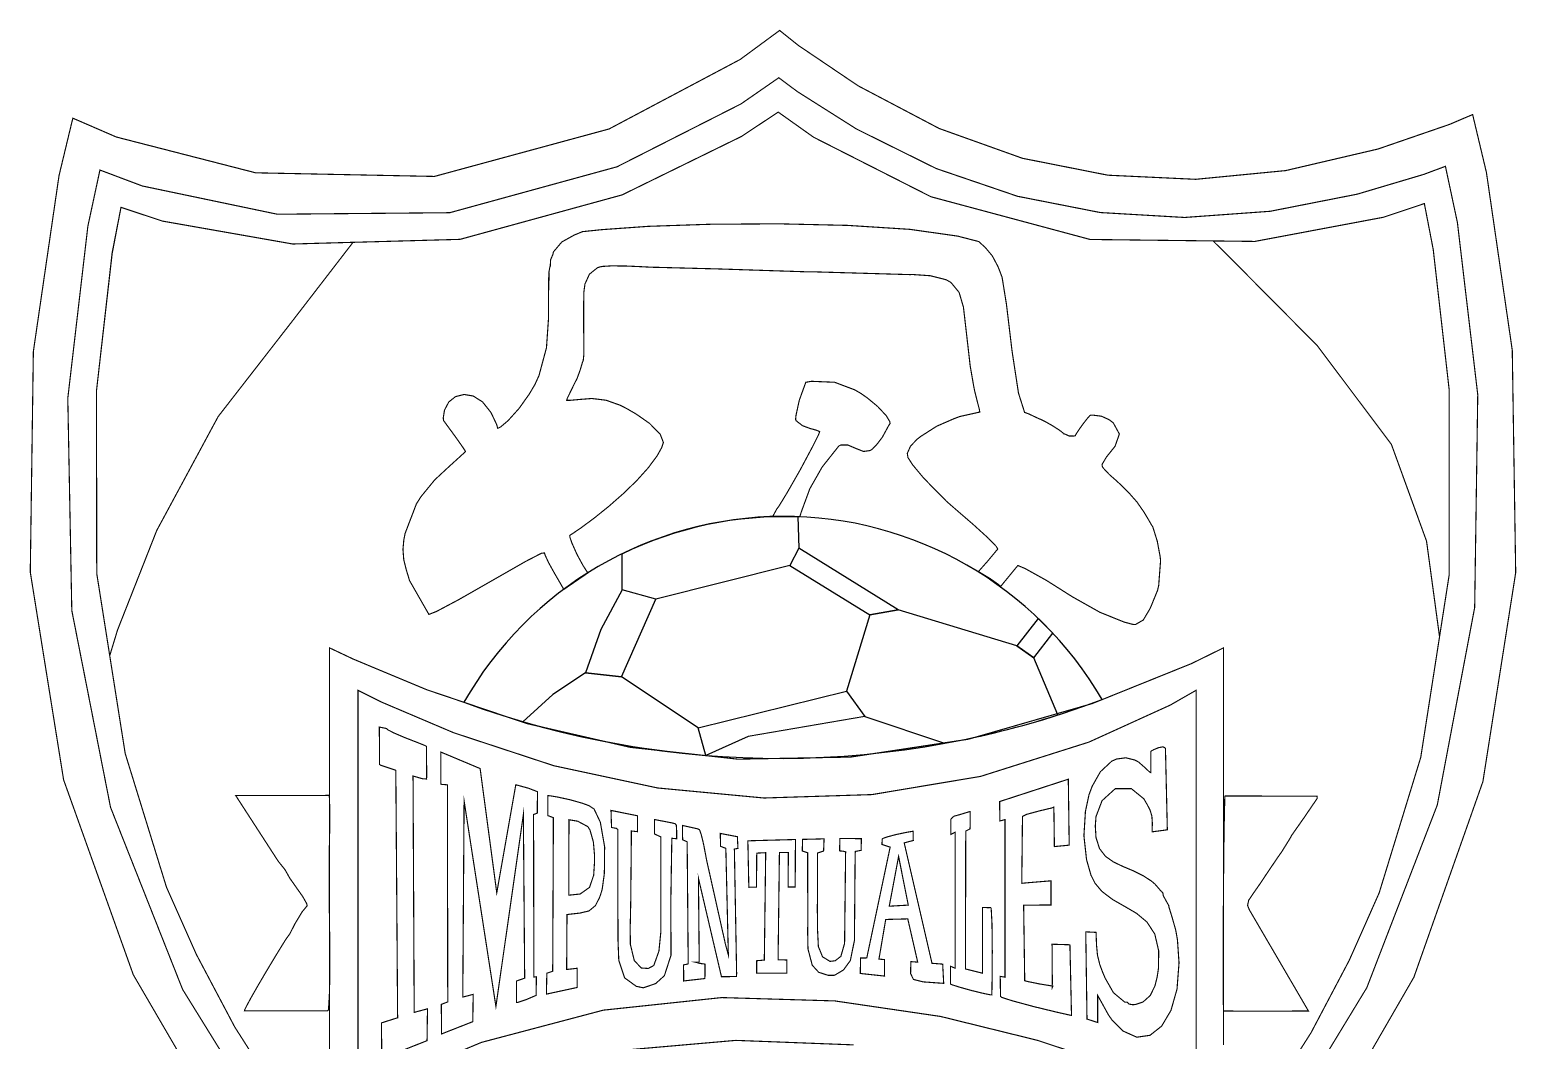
# Model space of a CAD drawing. Header units: millimetres. Extents: x -34.6 to 4, y -36.3 to 5.2.
# Drawn here: x -34.65 to 4.02, y -21.05 to 5.23 of the extents above; entities that cross this region are included whole.
import ezdxf

# ---------------------------------------------------------------- set-up
doc = ezdxf.new("R2010")
doc.units = ezdxf.units.MM

msp = doc.modelspace()

# ---------------------------------------------------------------- linework, layer by layer
at = {"color": 0}
for points in [[(-1.378, -24.144, 0.0293, 0.0293, 0), (1.359, -19.406, 0.0293, 0.0293, 0), (3.154, -14.32, 0.0293, 0.0293, 0), (4.007, -8.887, 0.0293, 0.0293, 0), (3.918, -3.105, 0.0293, 0.0293, 0), (3.246, 1.516, 0.0293, 0.0293, 0), (2.887, 3.024, 0.0293, 0.0293, 0), (2.286, 2.768, 0.0293, 0.0293, 0), (0.426, 2.128, 0.0293, 0.0293, 0), (-1.976, 1.567, 0.0293, 0.0293, 0), (-4.318, 1.34, 0.0293, 0.0293, 0), (-6.601, 1.447, 0.0293, 0.0293, 0), (-8.825, 1.887, 0.0293, 0.0293, 0), (-10.989, 2.661, 0.0293, 0.0293, 0), (-13.095, 3.769, 0.0293, 0.0293, 0), (-14.653, 4.821, 0.0293, 0.0293, 0), (-15.141, 5.211, 0.0293, 0.0293, 0), (-16.166, 4.457, 0.0293, 0.0293, 0), (-19.578, 2.649, 0.0293, 0.0293, 0), (-24.121, 1.415, 0.0293, 0.0293, 0), (-28.771, 1.509, 0.0293, 0.0293, 0), (-32.396, 2.44, 0.0293, 0.0293, 0), (-33.527, 2.93, 0.0293, 0.0293, 0), (-33.886, 1.438, 0.0293, 0.0293, 0), (-34.554, -3.138, 0.0293, 0.0293, 0), (-34.634, -8.873, 0.0293, 0.0293, 0), (-33.767, -14.274, 0.0293, 0.0293, 0), (-31.955, -19.341, 0.0293, 0.0293, 0), (-29.196, -24.074, 0.0293, 0.0293, 0)], [(-2.533, -24.063, 0.0293, 0.0293, 0), (0.134, -19.679, 0.0293, 0.0293, 0), (1.968, -14.927, 0.0293, 0.0293, 0), (2.94, -9.792, 0.0293, 0.0293, 0), (3.02, -4.262, 0.0293, 0.0293, 0), (2.491, 0.215, 0.0293, 0.0293, 0), (2.179, 1.678, 0.0293, 0.0293, 0), (1.616, 1.468, 0.0293, 0.0293, 0), (-0.115, 0.954, 0.0293, 0.0293, 0), (-2.378, 0.509, 0.0293, 0.0293, 0), (-4.606, 0.348, 0.0293, 0.0293, 0), (-6.799, 0.476, 0.0293, 0.0293, 0), (-8.953, 0.899, 0.0293, 0.0293, 0), (-11.067, 1.62, 0.0293, 0.0293, 0), (-13.138, 2.646, 0.0293, 0.0293, 0), (-14.678, 3.62, 0.0293, 0.0293, 0), (-15.163, 3.981, 0.0293, 0.0293, 0), (-16.145, 3.301, 0.0293, 0.0293, 0), (-19.37, 1.666, 0.0293, 0.0293, 0), (-23.721, 0.472, 0.0293, 0.0293, 0), (-28.207, 0.432, 0.0293, 0.0293, 0), (-31.717, 1.166, 0.0293, 0.0293, 0), (-32.822, 1.581, 0.0293, 0.0293, 0), (-32.822, 1.581, 0.0293, 0.0293, 0), (-33.136, 0.121, 0.0293, 0.0293, 0), (-33.658, -4.351, 0.0293, 0.0293, 0), (-33.554, -9.87, 0.0293, 0.0293, 0), (-32.546, -14.99, 0.0293, 0.0293, 0), (-30.671, -19.725, 0.0293, 0.0293, 0), (-27.966, -24.092, 0.0293, 0.0293, 0)], [(-2.814, -23.201, 0.0293, 0.0293, 0), (-1.314, -20.845, 0.0293, 0.0293, 0), (-0.325, -18.971, 0.0293, 0.0293, 0), (-0.038, -18.327, 0.0293, 0.0293, 0), (0.456, -17.213, 0.0293, 0.0293, 0), (1.537, -13.691, 0.0293, 0.0293, 0), (2.277, -8.942, 0.0293, 0.0293, 0), (2.276, -4.127, 0.0293, 0.0293, 0), (1.862, -0.486, 0.0293, 0.0293, 0), (1.631, 0.709, 0.0293, 0.0293, 0), (0.565, 0.353, 0.0293, 0.0293, 0), (-2.779, -0.275, 0.0293, 0.0293, 0), (-7.064, -0.224, 0.0293, 0.0293, 0), (-11.205, 0.887, 0.0293, 0.0293, 0), (-14.258, 2.435, 0.0293, 0.0293, 0), (-15.178, 3.088, 0.0293, 0.0293, 0), (-16.131, 2.456, 0.0293, 0.0293, 0), (-19.238, 0.935, 0.0293, 0.0293, 0), (-23.453, -0.221, 0.0293, 0.0293, 0), (-27.806, -0.342, 0.0293, 0.0293, 0), (-31.197, 0.254, 0.0293, 0.0293, 0), (-32.274, 0.612, 0.0293, 0.0293, 0), (-32.274, 0.612, 0.0293, 0.0293, 0), (-32.504, -0.567, 0.0293, 0.0293, 0), (-32.912, -4.161, 0.0293, 0.0293, 0), (-32.905, -8.908, 0.0293, 0.0293, 0), (-32.165, -13.589, 0.0293, 0.0293, 0), (-31.092, -17.063, 0.0293, 0.0293, 0), (-30.603, -18.164, 0.0293, 0.0293, 0), (-30.314, -18.813, 0.0293, 0.0293, 0), (-29.314, -20.703, 0.0293, 0.0293, 0), (-27.795, -23.081, 0.0293, 0.0293, 0)], [(-26.848, -23.555, 0.0293, 0.0293, 0), (-26.848, -10.844, 0.0293, 0.0293, 0), (-26.848, -10.844, 0.0293, 0.0293, 0), (-26.227, -11.137, 0.0293, 0.0293, 0), (-24.322, -11.931, 0.0293, 0.0293, 0), (-21.721, -12.81, 0.0293, 0.0293, 0), (-19.028, -13.429, 0.0293, 0.0293, 0), (-16.226, -13.737, 0.0293, 0.0293, 0), (-13.298, -13.683, 0.0293, 0.0293, 0), (-10.229, -13.218, 0.0293, 0.0293, 0), (-7.001, -12.289, 0.0293, 0.0293, 0), (-4.425, -11.251, 0.0293, 0.0293, 0), (-3.596, -10.844, 0.0293, 0.0293, 0), (-3.596, -14.021, 0.0293, 0.0293, 0), (-3.596, -21.172, 0.0293, 0.0293, 0)], [(-13.217, -21.166, 0.0293, 0.0293, 0), (-16.28, -21.049, 0.0293, 0.0293, 0), (-19.581, -21.337, 0.0293, 0.0293, 0)]]:
    msp.add_lwpolyline(points, format="xyseb", dxfattribs=at)
at = {"color": 6}
for points in [[(-32.567, -11.045, 0.0293, 0.0293, 0), (-32.363, -10.375, 0.0293, 0.0293, 0), (-31.344, -7.79, 0.0293, 0.0293, 0), (-29.746, -4.828, 0.0293, 0.0293, 0), (-27.837, -2.372, 0.0293, 0.0293, 0), (-26.238, -0.298, 0.0293, 0.0293, 0), (-27.806, -0.342, 0.0293, 0.0293, 0), (-31.197, 0.254, 0.0293, 0.0293, 0), (-32.274, 0.612, 0.0293, 0.0293, 0), (-32.503, -0.587, 0.0293, 0.0293, 0), (-32.912, -4.161, 0.0293, 0.0293, 0), (-32.905, -8.908, 0.0293, 0.0293, 0), (-32.567, -11.045, 0.0293, 0.0293, 0)], [(-3.864, -0.262, 0.0293, 0.0293, 0), (-3.149, -0.975, 0.0293, 0.0293, 0), (-1.15, -2.99, 0.0293, 0.0293, 0), (0.774, -5.553, 0.0293, 0.0293, 0), (1.688, -8.068, 0.0293, 0.0293, 0), (2.026, -10.554, 0.0293, 0.0293, 0), (2.277, -8.942, 0.0293, 0.0293, 0), (2.276, -4.127, 0.0293, 0.0293, 0), (1.862, -0.486, 0.0293, 0.0293, 0), (1.631, 0.709, 0.0293, 0.0293, 0), (0.565, 0.353, 0.0293, 0.0293, 0), (-2.779, -0.275, 0.0293, 0.0293, 0), (-3.864, -0.262, 0.0293, 0.0293, 0)]]:
    msp.add_lwpolyline(points, format="xyseb", close=True, dxfattribs=at)
at = {"color": 0}
for points in [[(-21.04, -0.615, 0.0293, 0.0293, 0), (-21.095, -0.743, 0.0293, 0.0293, 0), (-21.098, -0.757, 0.0293, 0.0293, 0), (-21.107, -0.901, 0.0293, 0.0293, 0), (-21.107, -0.915, 0.0293, 0.0293, 0), (-21.119, -0.944, 0.0293, 0.0293, 0), (-21.142, -1.078, 0.0293, 0.0293, 0), (-21.14, -1.222, 0.0293, 0.0293, 0), (-21.138, -1.259, 0.0293, 0.0293, 0), (-21.148, -1.247, 0.0293, 0.0293, 0), (-21.155, -2.068, 0.0293, 0.0293, 0), (-21.151, -2.248, 0.0293, 0.0293, 0), (-21.206, -3.04, 0.0293, 0.0293, 0), (-21.401, -3.763, 0.0293, 0.0293, 0), (-21.467, -3.909, 0.0293, 0.0293, 0), (-21.508, -3.998, 0.0293, 0.0293, 0), (-21.657, -4.249, 0.0293, 0.0293, 0), (-21.917, -4.615, 0.0293, 0.0293, 0), (-22.204, -4.934, 0.0293, 0.0293, 0), (-22.399, -5.099, 0.0293, 0.0293, 0), (-22.473, -5.135, 0.0293, 0.0293, 0), (-22.505, -5.028, 0.0293, 0.0293, 0), (-22.65, -4.723, 0.0293, 0.0293, 0), (-22.869, -4.448, 0.0293, 0.0293, 0), (-23.11, -4.295, 0.0293, 0.0293, 0), (-23.35, -4.254, 0.0293, 0.0293, 0), (-23.57, -4.309, 0.0293, 0.0293, 0), (-23.746, -4.448, 0.0293, 0.0293, 0), (-23.858, -4.659, 0.0293, 0.0293, 0), (-23.891, -4.862, 0.0293, 0.0293, 0), (-23.885, -4.928, 0.0293, 0.0293, 0), (-23.855, -4.971, 0.0293, 0.0293, 0), (-23.754, -5.109, 0.0293, 0.0293, 0), (-23.577, -5.351, 0.0293, 0.0293, 0), (-23.412, -5.584, 0.0293, 0.0293, 0), (-23.329, -5.708, 0.0293, 0.0293, 0), (-23.312, -5.74, 0.0293, 0.0293, 0), (-23.633, -6.032, 0.0293, 0.0293, 0), (-23.726, -6.116, 0.0293, 0.0293, 0), (-24.113, -6.475, 0.0293, 0.0293, 0), (-24.47, -6.911, 0.0293, 0.0293, 0), (-24.547, -7.033, 0.0293, 0.0293, 0), (-24.589, -7.098, 0.0293, 0.0293, 0), (-24.884, -7.868, 0.0293, 0.0293, 0), (-24.901, -7.954, 0.0293, 0.0293, 0), (-24.917, -8.035, 0.0293, 0.0293, 0), (-24.939, -8.284, 0.0293, 0.0293, 0), (-24.918, -8.552, 0.0293, 0.0293, 0), (-24.855, -8.806, 0.0293, 0.0293, 0), (-24.791, -9.016, 0.0293, 0.0293, 0), (-24.771, -9.088, 0.0293, 0.0293, 0), (-24.264, -9.974, 0.0293, 0.0293, 0), (-24.067, -9.896, 0.0293, 0.0293, 0), (-23.501, -9.596, 0.0293, 0.0293, 0), (-22.582, -9.072, 0.0293, 0.0293, 0), (-21.753, -8.598, 0.0293, 0.0293, 0), (-21.341, -8.385, 0.0293, 0.0293, 0), (-21.258, -8.374, 0.0293, 0.0293, 0), (-21.239, -8.437, 0.0293, 0.0293, 0), (-21.154, -8.621, 0.0293, 0.0293, 0), (-21.002, -8.896, 0.0293, 0.0293, 0), (-20.855, -9.148, 0.0293, 0.0293, 0), (-20.777, -9.285, 0.0293, 0.0293, 0), (-20.76, -9.328, 0.0293, 0.0293, 0), (-20.121, -8.89, 0.0293, 0.0293, 0), (-20.157, -8.854, 0.0293, 0.0293, 0), (-20.256, -8.7, 0.0293, 0.0293, 0), (-20.414, -8.409, 0.0293, 0.0293, 0), (-20.545, -8.116, 0.0293, 0.0293, 0), (-20.6, -7.957, 0.0293, 0.0293, 0), (-20.601, -7.918, 0.0293, 0.0293, 0), (-20.524, -7.87, 0.0293, 0.0293, 0), (-20.3, -7.717, 0.0293, 0.0293, 0), (-19.952, -7.459, 0.0293, 0.0293, 0), (-19.581, -7.16, 0.0293, 0.0293, 0), (-19.21, -6.834, 0.0293, 0.0293, 0), (-18.861, -6.497, 0.0293, 0.0293, 0), (-18.559, -6.162, 0.0293, 0.0293, 0), (-18.325, -5.846, 0.0293, 0.0293, 0), (-18.208, -5.635, 0.0293, 0.0293, 0), (-18.183, -5.561, 0.0293, 0.0293, 0), (-18.164, -5.504, 0.0293, 0.0293, 0), (-18.248, -5.286, 0.0293, 0.0293, 0), (-18.525, -5.006, 0.0293, 0.0293, 0), (-18.878, -4.76, 0.0293, 0.0293, 0), (-19.1, -4.632, 0.0293, 0.0293, 0), (-19.172, -4.594, 0.0293, 0.0293, 0), (-19.287, -4.535, 0.0293, 0.0293, 0), (-19.655, -4.404, 0.0293, 0.0293, 0), (-20.026, -4.359, 0.0293, 0.0293, 0), (-20.346, -4.384, 0.0293, 0.0293, 0), (-20.595, -4.407, 0.0293, 0.0293, 0), (-20.678, -4.407, 0.0293, 0.0293, 0), (-20.669, -4.364, 0.0293, 0.0293, 0), (-20.461, -3.936, 0.0293, 0.0293, 0), (-20.44, -3.898, 0.0293, 0.0293, 0), (-20.41, -3.839, 0.0293, 0.0293, 0), (-20.329, -3.618, 0.0293, 0.0293, 0), (-20.269, -3.416, 0.0293, 0.0293, 0), (-20.249, -3.368, 0.0293, 0.0293, 0), (-20.232, -3.204, 0.0293, 0.0293, 0), (-20.239, -2.406, 0.0293, 0.0293, 0), (-20.236, -1.611, 0.0293, 0.0293, 0), (-20.214, -1.449, 0.0293, 0.0293, 0), (-20.205, -1.382, 0.0293, 0.0293, 0), (-20.088, -1.126, 0.0293, 0.0293, 0), (-19.882, -0.961, 0.0293, 0.0293, 0), (-19.827, -0.94, 0.0293, 0.0293, 0), (-19.753, -0.925, 0.0293, 0.0293, 0), (-19.521, -0.911, 0.0293, 0.0293, 0), (-19.144, -0.914, 0.0293, 0.0293, 0), (-18.76, -0.931, 0.0293, 0.0293, 0), (-18.514, -0.944, 0.0293, 0.0293, 0), (-18.432, -0.947, 0.0293, 0.0293, 0), (-18.32, -0.949, 0.0293, 0.0293, 0), (-17.181, -0.979, 0.0293, 0.0293, 0), (-17.068, -0.982, 0.0293, 0.0293, 0), (-16.833, -0.987, 0.0293, 0.0293, 0), (-14.475, -1.064, 0.0293, 0.0293, 0), (-14.24, -1.066, 0.0293, 0.0293, 0), (-11.75, -1.138, 0.0293, 0.0293, 0), (-11.671, -1.136, 0.0293, 0.0293, 0), (-11.221, -1.167, 0.0293, 0.0293, 0), (-10.807, -1.272, 0.0293, 0.0293, 0), (-10.746, -1.307, 0.0293, 0.0293, 0), (-10.684, -1.342, 0.0293, 0.0293, 0), (-10.472, -1.6, 0.0293, 0.0293, 0), (-10.36, -1.981, 0.0293, 0.0293, 0), (-10.348, -2.078, 0.0293, 0.0293, 0), (-10.19, -3.453, 0.0293, 0.0293, 0), (-10.185, -3.506, 0.0293, 0.0293, 0), (-10.089, -4.057, 0.0293, 0.0293, 0), (-10.078, -4.109, 0.0293, 0.0293, 0), (-10.067, -4.163, 0.0293, 0.0293, 0), (-9.941, -4.663, 0.0293, 0.0293, 0), (-9.936, -4.712, 0.0293, 0.0293, 0), (-9.977, -4.721, 0.0293, 0.0293, 0), (-10.452, -4.827, 0.0293, 0.0293, 0), (-10.489, -4.841, 0.0293, 0.0293, 0), (-10.605, -4.884, 0.0293, 0.0293, 0), (-11.053, -5.079, 0.0293, 0.0293, 0), (-11.471, -5.346, 0.0293, 0.0293, 0), (-11.573, -5.425, 0.0293, 0.0293, 0), (-11.593, -5.449, 0.0293, 0.0293, 0), (-11.735, -5.596, 0.0293, 0.0293, 0), (-11.82, -5.787, 0.0293, 0.0293, 0), (-11.812, -5.833, 0.0293, 0.0293, 0), (-11.802, -5.896, 0.0293, 0.0293, 0), (-11.68, -6.084, 0.0293, 0.0293, 0), (-11.413, -6.405, 0.0293, 0.0293, 0), (-11.111, -6.72, 0.0293, 0.0293, 0), (-10.931, -6.899, 0.0293, 0.0293, 0), (-10.874, -6.957, 0.0293, 0.0293, 0), (-10.8, -7.032, 0.0293, 0.0293, 0), (-10.548, -7.252, 0.0293, 0.0293, 0), (-10.111, -7.629, 0.0293, 0.0293, 0), (-9.704, -7.999, 0.0293, 0.0293, 0), (-9.503, -8.208, 0.0293, 0.0293, 0), (-9.467, -8.275, 0.0293, 0.0293, 0), (-9.497, -8.309, 0.0293, 0.0293, 0), (-9.721, -8.579, 0.0293, 0.0293, 0), (-9.943, -8.83, 0.0293, 0.0293, 0), (-9.971, -8.855, 0.0293, 0.0293, 0), (-9.916, -8.891, 0.0293, 0.0293, 0), (-9.677, -9.033, 0.0293, 0.0293, 0), (-9.442, -9.198, 0.0293, 0.0293, 0), (-9.389, -9.246, 0.0293, 0.0293, 0), (-9.356, -9.203, 0.0293, 0.0293, 0), (-8.979, -8.744, 0.0293, 0.0293, 0), (-8.943, -8.701, 0.0293, 0.0293, 0), (-8.752, -8.782, 0.0293, 0.0293, 0), (-8.203, -9.087, 0.0293, 0.0293, 0), (-7.527, -9.514, 0.0293, 0.0293, 0), (-6.811, -9.917, 0.0293, 0.0293, 0), (-6.173, -10.175, 0.0293, 0.0293, 0), (-5.952, -10.232, 0.0293, 0.0293, 0), (-5.888, -10.238, 0.0293, 0.0293, 0), (-5.681, -10.119, 0.0293, 0.0293, 0), (-5.544, -9.888, 0.0293, 0.0293, 0), (-5.515, -9.838, 0.0293, 0.0293, 0), (-5.492, -9.794, 0.0293, 0.0293, 0), (-5.307, -9.342, 0.0293, 0.0293, 0), (-5.298, -9.294, 0.0293, 0.0293, 0), (-5.281, -9.232, 0.0293, 0.0293, 0), (-5.231, -8.577, 0.0293, 0.0293, 0), (-5.238, -8.508, 0.0293, 0.0293, 0), (-5.244, -8.46, 0.0293, 0.0293, 0), (-5.317, -8.069, 0.0293, 0.0293, 0), (-5.434, -7.695, 0.0293, 0.0293, 0), (-5.462, -7.655, 0.0293, 0.0293, 0), (-5.51, -7.57, 0.0293, 0.0293, 0), (-5.66, -7.317, 0.0293, 0.0293, 0), (-5.844, -7.052, 0.0293, 0.0293, 0), (-6.063, -6.803, 0.0293, 0.0293, 0), (-6.289, -6.582, 0.0293, 0.0293, 0), (-6.366, -6.511, 0.0293, 0.0293, 0), (-6.391, -6.488, 0.0293, 0.0293, 0), (-6.564, -6.336, 0.0293, 0.0293, 0), (-6.725, -6.164, 0.0293, 0.0293, 0), (-6.745, -6.13, 0.0293, 0.0293, 0), (-6.754, -6.074, 0.0293, 0.0293, 0), (-6.641, -5.884, 0.0293, 0.0293, 0), (-6.415, -5.601, 0.0293, 0.0293, 0), (-6.303, -5.283, 0.0293, 0.0293, 0), (-6.461, -4.992, 0.0293, 0.0293, 0), (-6.541, -4.933, 0.0293, 0.0293, 0), (-6.574, -4.908, 0.0293, 0.0293, 0), (-6.768, -4.82, 0.0293, 0.0293, 0), (-7.004, -4.79, 0.0293, 0.0293, 0), (-7.057, -4.795, 0.0293, 0.0293, 0), (-7.076, -4.809, 0.0293, 0.0293, 0), (-7.145, -4.889, 0.0293, 0.0293, 0), (-7.269, -5.049, 0.0293, 0.0293, 0), (-7.384, -5.214, 0.0293, 0.0293, 0), (-7.44, -5.304, 0.0293, 0.0293, 0), (-7.447, -5.326, 0.0293, 0.0293, 0), (-7.486, -5.336, 0.0293, 0.0293, 0), (-7.611, -5.334, 0.0293, 0.0293, 0), (-7.718, -5.284, 0.0293, 0.0293, 0), (-7.755, -5.276, 0.0293, 0.0293, 0), (-7.77, -5.254, 0.0293, 0.0293, 0), (-7.859, -5.185, 0.0293, 0.0293, 0), (-8.04, -5.068, 0.0293, 0.0293, 0), (-8.234, -4.958, 0.0293, 0.0293, 0), (-8.345, -4.903, 0.0293, 0.0293, 0), (-8.376, -4.893, 0.0293, 0.0293, 0), (-8.669, -4.756, 0.0293, 0.0293, 0), (-8.768, -4.721, 0.0293, 0.0293, 0), (-8.927, -4.22, 0.0293, 0.0293, 0), (-9.094, -3.129, 0.0293, 0.0293, 0), (-9.24, -1.912, 0.0293, 0.0293, 0), (-9.354, -1.205, 0.0293, 0.0293, 0), (-9.433, -0.998, 0.0293, 0.0293, 0), (-9.461, -0.928, 0.0293, 0.0293, 0), (-9.608, -0.652, 0.0293, 0.0293, 0), (-9.79, -0.433, 0.0293, 0.0293, 0), (-9.835, -0.393, 0.0293, 0.0293, 0), (-9.96, -0.279, 0.0293, 0.0293, 0), (-10.512, -0.136, 0.0293, 0.0293, 0), (-11.753, 0.039, 0.0293, 0.0293, 0), (-13.37, 0.142, 0.0293, 0.0293, 0), (-15.17, 0.183, 0.0293, 0.0293, 0), (-16.965, 0.171, 0.0293, 0.0293, 0), (-18.565, 0.117, 0.0293, 0.0293, 0), (-19.779, 0.03, 0.0293, 0.0293, 0), (-20.271, -0.021, 0.0293, 0.0293, 0), (-20.416, -0.082, 0.0293, 0.0293, 0), (-20.485, -0.11, 0.0293, 0.0293, 0), (-20.807, -0.289, 0.0293, 0.0293, 0), (-21.024, -0.546, 0.0293, 0.0293, 0), (-21.04, -0.615, 0.0293, 0.0293, 0)], [(-13.937, -6.018, 0.0293, 0.0293, 0), (-13.599, -5.592, 0.0293, 0.0293, 0), (-13.549, -5.569, 0.0293, 0.0293, 0), (-13.364, -5.569, 0.0293, 0.0293, 0), (-13.157, -5.658, 0.0293, 0.0293, 0), (-12.957, -5.736, 0.0293, 0.0293, 0), (-12.783, -5.711, 0.0293, 0.0293, 0), (-12.74, -5.681, 0.0293, 0.0293, 0), (-12.721, -5.668, 0.0293, 0.0293, 0), (-12.609, -5.549, 0.0293, 0.0293, 0), (-12.502, -5.41, 0.0293, 0.0293, 0), (-12.484, -5.386, 0.0293, 0.0293, 0), (-12.461, -5.352, 0.0293, 0.0293, 0), (-12.296, -5.048, 0.0293, 0.0293, 0), (-12.27, -5.017, 0.0293, 0.0293, 0), (-12.272, -4.964, 0.0293, 0.0293, 0), (-12.367, -4.806, 0.0293, 0.0293, 0), (-12.592, -4.565, 0.0293, 0.0293, 0), (-12.859, -4.345, 0.0293, 0.0293, 0), (-13.025, -4.228, 0.0293, 0.0293, 0), (-13.083, -4.194, 0.0293, 0.0293, 0), (-13.188, -4.134, 0.0293, 0.0293, 0), (-13.71, -3.937, 0.0293, 0.0293, 0), (-14.313, -3.912, 0.0293, 0.0293, 0), (-14.459, -3.938, 0.0293, 0.0293, 0), (-14.495, -4.034, 0.0293, 0.0293, 0), (-14.63, -4.407, 0.0293, 0.0293, 0), (-14.715, -4.798, 0.0293, 0.0293, 0), (-14.726, -4.904, 0.0293, 0.0293, 0), (-14.709, -4.939, 0.0293, 0.0293, 0), (-14.544, -5.067, 0.0293, 0.0293, 0), (-14.339, -5.142, 0.0293, 0.0293, 0), (-14.302, -5.152, 0.0293, 0.0293, 0), (-14.294, -5.154, 0.0293, 0.0293, 0), (-14.202, -5.178, 0.0293, 0.0293, 0), (-14.194, -5.18, 0.0293, 0.0293, 0), (-14.186, -5.183, 0.0293, 0.0293, 0), (-14.106, -5.217, 0.0293, 0.0293, 0), (-14.098, -5.221, 0.0293, 0.0293, 0), (-14.13, -5.303, 0.0293, 0.0293, 0), (-14.291, -5.625, 0.0293, 0.0293, 0), (-14.607, -6.217, 0.0293, 0.0293, 0), (-14.95, -6.816, 0.0293, 0.0293, 0), (-15.152, -7.147, 0.0293, 0.0293, 0), (-15.218, -7.238, 0.0293, 0.0293, 0), (-15.223, -7.248, 0.0293, 0.0293, 0), (-15.317, -7.42, 0.0293, 0.0293, 0), (-15.325, -7.429, 0.0293, 0.0293, 0), (-15.266, -7.427, 0.0293, 0.0293, 0), (-14.677, -7.429, 0.0293, 0.0293, 0), (-14.617, -7.432, 0.0293, 0.0293, 0), (-14.572, -7.294, 0.0293, 0.0293, 0), (-14.355, -6.705, 0.0293, 0.0293, 0), (-14.035, -6.142, 0.0293, 0.0293, 0), (-13.937, -6.018, 0.0293, 0.0293, 0)], [(-26.109, -11.946, 0.0293, 0.0293, 0), (-25.501, -12.251, 0.0293, 0.0293, 0), (-23.62, -13.05, 0.0293, 0.0293, 0), (-21.013, -13.908, 0.0293, 0.0293, 0), (-18.314, -14.486, 0.0293, 0.0293, 0), (-15.548, -14.747, 0.0293, 0.0293, 0), (-12.739, -14.658, 0.0293, 0.0293, 0), (-9.913, -14.185, 0.0293, 0.0293, 0), (-7.094, -13.293, 0.0293, 0.0293, 0), (-4.977, -12.33, 0.0293, 0.0293, 0), (-4.307, -11.946, 0.0293, 0.0293, 0), (-4.307, -22.55, 0.0293, 0.0293, 0), (-4.776, -22.347, 0.0293, 0.0293, 0), (-6.205, -21.787, 0.0293, 0.0293, 0), (-8.436, -21.047, 0.0293, 0.0293, 0), (-10.953, -20.427, 0.0293, 0.0293, 0), (-13.705, -20.023, 0.0293, 0.0293, 0), (-16.646, -19.936, 0.0293, 0.0293, 0), (-19.727, -20.263, 0.0293, 0.0293, 0), (-22.897, -21.101, 0.0293, 0.0293, 0), (-25.341, -22.124, 0.0293, 0.0293, 0), (-26.109, -22.55, 0.0293, 0.0293, 0), (-26.109, -11.946, 0.0293, 0.0293, 0)], [(-25.125, -14.027, 0.0293, 0.0293, 0), (-25.078, -20.461, 0.0293, 0.0293, 0), (-25.497, -20.594, 0.0293, 0.0293, 0), (-25.492, -21.524, 0.0293, 0.0293, 0), (-24.313, -21.056, 0.0293, 0.0293, 0), (-24.301, -20.228, 0.0293, 0.0293, 0), (-24.647, -20.321, 0.0293, 0.0293, 0), (-24.677, -14.175, 0.0293, 0.0293, 0), (-24.427, -14.247, 0.0293, 0.0293, 0), (-24.402, -14.249, 0.0293, 0.0293, 0), (-24.325, -14.252, 0.0293, 0.0293, 0), (-24.328, -14.22, 0.0293, 0.0293, 0), (-24.323, -14.216, 0.0293, 0.0293, 0), (-24.326, -13.404, 0.0293, 0.0293, 0), (-24.375, -13.379, 0.0293, 0.0293, 0), (-24.554, -13.307, 0.0293, 0.0293, 0), (-24.875, -13.183, 0.0293, 0.0293, 0), (-25.179, -13.053, 0.0293, 0.0293, 0), (-25.334, -12.973, 0.0293, 0.0293, 0), (-25.363, -12.94, 0.0293, 0.0293, 0), (-25.554, -12.903, 0.0293, 0.0293, 0), (-25.547, -13.875, 0.0293, 0.0293, 0), (-25.518, -13.895, 0.0293, 0.0293, 0), (-25.162, -14.013, 0.0293, 0.0293, 0), (-25.125, -14.027, 0.0293, 0.0293, 0)], [(-23.349, -14.821, 0.0293, 0.0293, 0), (-22.521, -20.168, 0.0293, 0.0293, 0), (-21.807, -15.178, 0.0293, 0.0293, 0), (-21.773, -19.431, 0.0293, 0.0293, 0), (-21.983, -19.504, 0.0293, 0.0293, 0), (-21.984, -20.065, 0.0293, 0.0293, 0), (-21.955, -20.063, 0.0293, 0.0293, 0), (-21.73, -19.987, 0.0293, 0.0293, 0), (-21.502, -19.89, 0.0293, 0.0293, 0), (-21.473, -19.879, 0.0293, 0.0293, 0), (-21.47, -19.395, 0.0293, 0.0293, 0), (-21.534, -19.402, 0.0293, 0.0293, 0), (-21.542, -15.177, 0.0293, 0.0293, 0), (-21.445, -15.139, 0.0293, 0.0293, 0), (-21.44, -14.584, 0.0293, 0.0293, 0), (-21.458, -14.576, 0.0293, 0.0293, 0), (-21.649, -14.502, 0.0293, 0.0293, 0), (-21.67, -14.494, 0.0293, 0.0293, 0), (-22.004, -14.402, 0.0293, 0.0293, 0), (-22.499, -17.211, 0.0293, 0.0293, 0), (-22.932, -13.981, 0.0293, 0.0293, 0), (-23.954, -13.552, 0.0293, 0.0293, 0), (-23.953, -14.385, 0.0293, 0.0293, 0), (-23.923, -14.393, 0.0293, 0.0293, 0), (-23.783, -14.404, 0.0293, 0.0293, 0), (-23.774, -20.049, 0.0293, 0.0293, 0), (-23.941, -20.112, 0.0293, 0.0293, 0), (-23.936, -20.882, 0.0293, 0.0293, 0), (-23.122, -20.562, 0.0293, 0.0293, 0), (-23.113, -19.853, 0.0293, 0.0293, 0), (-23.383, -19.923, 0.0293, 0.0293, 0), (-23.349, -14.821, 0.0293, 0.0293, 0)], [(-5.31, -19.336, 0.0293, 0.0293, 0), (-5.322, -19.411, 0.0293, 0.0293, 0), (-5.379, -19.636, 0.0293, 0.0293, 0), (-5.499, -19.881, 0.0293, 0.0293, 0), (-5.685, -20.049, 0.0293, 0.0293, 0), (-5.888, -20.117, 0.0293, 0.0293, 0), (-5.956, -20.121, 0.0293, 0.0293, 0), (-5.979, -20.117, 0.0293, 0.0293, 0), (-6.048, -20.107, 0.0293, 0.0293, 0), (-6.085, -20.071, 0.0293, 0.0293, 0), (-6.096, -20.059, 0.0293, 0.0293, 0), (-6.166, -20.052, 0.0293, 0.0293, 0), (-6.458, -19.808, 0.0293, 0.0293, 0), (-6.673, -19.43, 0.0293, 0.0293, 0), (-6.704, -19.357, 0.0293, 0.0293, 0), (-6.734, -19.287, 0.0293, 0.0293, 0), (-6.814, -19.073, 0.0293, 0.0293, 0), (-6.872, -18.833, 0.0293, 0.0293, 0), (-6.897, -18.576, 0.0293, 0.0293, 0), (-6.906, -18.324, 0.0293, 0.0293, 0), (-6.908, -18.241, 0.0293, 0.0293, 0), (-7.177, -18.227, 0.0293, 0.0293, 0), (-7.145, -20.495, 0.0293, 0.0293, 0), (-6.868, -20.584, 0.0293, 0.0293, 0), (-6.868, -19.881, 0.0293, 0.0293, 0), (-6.841, -19.926, 0.0293, 0.0293, 0), (-6.598, -20.366, 0.0293, 0.0293, 0), (-6.569, -20.411, 0.0293, 0.0293, 0), (-6.495, -20.519, 0.0293, 0.0293, 0), (-6.212, -20.804, 0.0293, 0.0293, 0), (-5.85, -20.966, 0.0293, 0.0293, 0), (-5.506, -20.917, 0.0293, 0.0293, 0), (-5.203, -20.678, 0.0293, 0.0293, 0), (-4.961, -20.27, 0.0293, 0.0293, 0), (-4.803, -19.714, 0.0293, 0.0293, 0), (-4.751, -19.031, 0.0293, 0.0293, 0), (-4.792, -18.436, 0.0293, 0.0293, 0), (-4.826, -18.242, 0.0293, 0.0293, 0), (-4.839, -18.173, 0.0293, 0.0293, 0), (-4.926, -17.867, 0.0293, 0.0293, 0), (-5.011, -17.589, 0.0293, 0.0293, 0), (-5.022, -17.533, 0.0293, 0.0293, 0), (-5.025, -17.531, 0.0293, 0.0293, 0), (-5.062, -17.467, 0.0293, 0.0293, 0), (-5.106, -17.387, 0.0293, 0.0293, 0), (-5.111, -17.378, 0.0293, 0.0293, 0), (-5.122, -17.357, 0.0293, 0.0293, 0), (-5.157, -17.295, 0.0293, 0.0293, 0), (-5.167, -17.245, 0.0293, 0.0293, 0), (-5.168, -17.229, 0.0293, 0.0293, 0), (-5.168, -17.229, 0.0293, 0.0293, 0), (-5.177, -17.212, 0.0293, 0.0293, 0), (-5.176, -17.208, 0.0293, 0.0293, 0), (-5.205, -17.184, 0.0293, 0.0293, 0), (-5.288, -17.088, 0.0293, 0.0293, 0), (-5.374, -16.988, 0.0293, 0.0293, 0), (-5.403, -16.963, 0.0293, 0.0293, 0), (-5.465, -16.91, 0.0293, 0.0293, 0), (-5.67, -16.775, 0.0293, 0.0293, 0), (-5.944, -16.639, 0.0293, 0.0293, 0), (-6.21, -16.527, 0.0293, 0.0293, 0), (-6.454, -16.411, 0.0293, 0.0293, 0), (-6.663, -16.265, 0.0293, 0.0293, 0), (-6.82, -16.061, 0.0293, 0.0293, 0), (-6.911, -15.773, 0.0293, 0.0293, 0), (-6.929, -15.472, 0.0293, 0.0293, 0), (-6.921, -15.373, 0.0293, 0.0293, 0), (-6.911, -15.231, 0.0293, 0.0293, 0), (-6.753, -14.816, 0.0293, 0.0293, 0), (-6.409, -14.504, 0.0293, 0.0293, 0), (-5.992, -14.503, 0.0293, 0.0293, 0), (-5.666, -14.768, 0.0293, 0.0293, 0), (-5.6, -14.882, 0.0293, 0.0293, 0), (-5.574, -14.926, 0.0293, 0.0293, 0), (-5.503, -15.065, 0.0293, 0.0293, 0), (-5.458, -15.212, 0.0293, 0.0293, 0), (-5.446, -15.381, 0.0293, 0.0293, 0), (-5.448, -15.565, 0.0293, 0.0293, 0), (-5.448, -15.626, 0.0293, 0.0293, 0), (-5.055, -15.574, 0.0293, 0.0293, 0), (-5.104, -13.46, 0.0293, 0.0293, 0), (-5.104, -13.46, 0.0293, 0.0293, 0), (-5.106, -13.46, 0.0293, 0.0293, 0), (-5.106, -13.46, 0.0293, 0.0293, 0), (-5.109, -13.447, 0.0293, 0.0293, 0), (-5.166, -13.416, 0.0293, 0.0293, 0), (-5.281, -13.437, 0.0293, 0.0293, 0), (-5.403, -13.487, 0.0293, 0.0293, 0), (-5.471, -13.523, 0.0293, 0.0293, 0), (-5.487, -13.535, 0.0293, 0.0293, 0), (-5.484, -14.087, 0.0293, 0.0293, 0), (-5.519, -14.069, 0.0293, 0.0293, 0), (-5.647, -13.949, 0.0293, 0.0293, 0), (-5.805, -13.81, 0.0293, 0.0293, 0), (-5.856, -13.784, 0.0293, 0.0293, 0), (-5.9, -13.759, 0.0293, 0.0293, 0), (-6.134, -13.701, 0.0293, 0.0293, 0), (-6.378, -13.734, 0.0293, 0.0293, 0), (-6.427, -13.756, 0.0293, 0.0293, 0), (-6.499, -13.787, 0.0293, 0.0293, 0), (-6.796, -14.063, 0.0293, 0.0293, 0), (-7.009, -14.439, 0.0293, 0.0293, 0), (-7.04, -14.521, 0.0293, 0.0293, 0), (-7.092, -14.658, 0.0293, 0.0293, 0), (-7.186, -15.096, 0.0293, 0.0293, 0), (-7.225, -15.73, 0.0293, 0.0293, 0), (-7.157, -16.349, 0.0293, 0.0293, 0), (-7.04, -16.757, 0.0293, 0.0293, 0), (-6.977, -16.881, 0.0293, 0.0293, 0), (-6.937, -16.961, 0.0293, 0.0293, 0), (-6.76, -17.173, 0.0293, 0.0293, 0), (-6.48, -17.386, 0.0293, 0.0293, 0), (-6.169, -17.563, 0.0293, 0.0293, 0), (-5.86, -17.743, 0.0293, 0.0293, 0), (-5.587, -17.97, 0.0293, 0.0293, 0), (-5.382, -18.283, 0.0293, 0.0293, 0), (-5.279, -18.724, 0.0293, 0.0293, 0), (-5.287, -19.185, 0.0293, 0.0293, 0), (-5.31, -19.336, 0.0293, 0.0293, 0)], [(-8.793, -17.534, 0.0293, 0.0293, 0), (-8.082, -17.528, 0.0293, 0.0293, 0), (-8.081, -16.9, 0.0293, 0.0293, 0), (-8.661, -16.948, 0.0293, 0.0293, 0), (-8.842, -16.965, 0.0293, 0.0293, 0), (-8.823, -15.225, 0.0293, 0.0293, 0), (-8.716, -15.172, 0.0293, 0.0293, 0), (-8.381, -15.082, 0.0293, 0.0293, 0), (-8.058, -15.005, 0.0293, 0.0293, 0), (-8.007, -14.98, 0.0293, 0.0293, 0), (-7.993, -16.01, 0.0293, 0.0293, 0), (-7.608, -15.973, 0.0293, 0.0293, 0), (-7.631, -14.258, 0.0293, 0.0293, 0), (-9.416, -14.839, 0.0293, 0.0293, 0), (-9.414, -15.345, 0.0293, 0.0293, 0), (-9.277, -15.308, 0.0293, 0.0293, 0), (-9.277, -19.406, 0.0293, 0.0293, 0), (-9.394, -19.386, 0.0293, 0.0293, 0), (-9.402, -19.385, 0.0293, 0.0293, 0), (-9.395, -19.906, 0.0293, 0.0293, 0), (-9.358, -19.933, 0.0293, 0.0293, 0), (-9.086, -20.02, 0.0293, 0.0293, 0), (-8.528, -20.171, 0.0293, 0.0293, 0), (-7.942, -20.313, 0.0293, 0.0293, 0), (-7.623, -20.385, 0.0293, 0.0293, 0), (-7.548, -20.401, 0.0293, 0.0293, 0), (-7.589, -18.563, 0.0293, 0.0293, 0), (-8.054, -18.549, 0.0293, 0.0293, 0), (-8.046, -19.669, 0.0293, 0.0293, 0), (-8.033, -19.638, 0.0293, 0.0293, 0), (-8.388, -19.58, 0.0293, 0.0293, 0), (-8.685, -19.519, 0.0293, 0.0293, 0), (-8.765, -19.498, 0.0293, 0.0293, 0), (-8.793, -17.534, 0.0293, 0.0293, 0)], [(-29.062, -20.279, 0.0293, 0.0293, 0), (-26.897, -20.279, 0.0293, 0.0293, 0), (-26.878, -20.253, 0.0293, 0.0293, 0), (-26.87, -20.141, 0.0293, 0.0293, 0), (-26.853, -19.849, 0.0293, 0.0293, 0), (-26.844, -19.45, 0.0293, 0.0293, 0), (-26.842, -18.992, 0.0293, 0.0293, 0), (-26.844, -18.523, 0.0293, 0.0293, 0), (-26.849, -18.089, 0.0293, 0.0293, 0), (-26.853, -17.737, 0.0293, 0.0293, 0), (-26.854, -17.572, 0.0293, 0.0293, 0), (-26.854, -17.517, 0.0293, 0.0293, 0), (-26.855, -17.398, 0.0293, 0.0293, 0), (-26.853, -16.206, 0.0293, 0.0293, 0), (-26.853, -16.087, 0.0293, 0.0293, 0), (-26.853, -15.981, 0.0293, 0.0293, 0), (-26.842, -15.374, 0.0293, 0.0293, 0), (-26.849, -14.778, 0.0293, 0.0293, 0), (-26.859, -14.678, 0.0293, 0.0293, 0), (-27.339, -14.683, 0.0293, 0.0293, 0), (-28.05, -14.683, 0.0293, 0.0293, 0), (-29.292, -14.68, 0.0293, 0.0293, 0), (-28.184, -16.391, 0.0293, 0.0293, 0), (-28.008, -16.61, 0.0293, 0.0293, 0), (-27.967, -16.683, 0.0293, 0.0293, 0), (-27.885, -16.829, 0.0293, 0.0293, 0), (-27.717, -17.068, 0.0293, 0.0293, 0), (-27.541, -17.318, 0.0293, 0.0293, 0), (-27.447, -17.487, 0.0293, 0.0293, 0), (-27.431, -17.548, 0.0293, 0.0293, 0), (-27.566, -17.712, 0.0293, 0.0293, 0), (-27.587, -17.748, 0.0293, 0.0293, 0), (-27.751, -18.02, 0.0293, 0.0293, 0), (-27.878, -18.271, 0.0293, 0.0293, 0), (-27.974, -18.405, 0.0293, 0.0293, 0), (-27.999, -18.443, 0.0293, 0.0293, 0), (-28.072, -18.56, 0.0293, 0.0293, 0), (-28.216, -18.794, 0.0293, 0.0293, 0), (-28.389, -19.08, 0.0293, 0.0293, 0), (-28.573, -19.389, 0.0293, 0.0293, 0), (-28.75, -19.692, 0.0293, 0.0293, 0), (-28.903, -19.961, 0.0293, 0.0293, 0), (-29.013, -20.166, 0.0293, 0.0293, 0), (-29.055, -20.25, 0.0293, 0.0293, 0), (-29.062, -20.279, 0.0293, 0.0293, 0)], [(-21.026, -15.258, 0.0293, 0.0293, 0), (-21.044, -19.252, 0.0293, 0.0293, 0), (-21.197, -19.303, 0.0293, 0.0293, 0), (-21.207, -19.846, 0.0293, 0.0293, 0), (-20.407, -19.673, 0.0293, 0.0293, 0), (-20.406, -19.174, 0.0293, 0.0293, 0), (-20.681, -19.206, 0.0293, 0.0293, 0), (-20.672, -17.777, 0.0293, 0.0293, 0), (-20.588, -17.767, 0.0293, 0.0293, 0), (-20.333, -17.739, 0.0293, 0.0293, 0), (-20.098, -17.682, 0.0293, 0.0293, 0), (-19.932, -17.544, 0.0293, 0.0293, 0), (-19.826, -17.336, 0.0293, 0.0293, 0), (-19.801, -17.264, 0.0293, 0.0293, 0), (-19.758, -17.13, 0.0293, 0.0293, 0), (-19.7, -16.707, 0.0293, 0.0293, 0), (-19.693, -16.016, 0.0293, 0.0293, 0), (-19.805, -15.377, 0.0293, 0.0293, 0), (-19.966, -15.036, 0.0293, 0.0293, 0), (-20.055, -14.976, 0.0293, 0.0293, 0), (-20.099, -14.947, 0.0293, 0.0293, 0), (-20.269, -14.884, 0.0293, 0.0293, 0), (-20.586, -14.794, 0.0293, 0.0293, 0), (-20.916, -14.722, 0.0293, 0.0293, 0), (-21.107, -14.69, 0.0293, 0.0293, 0), (-21.169, -14.685, 0.0293, 0.0293, 0), (-21.17, -15.204, 0.0293, 0.0293, 0)], [(-2.17, -20.289, 0.0293, 0.0293, 0), (-1.385, -20.284, 0.0293, 0.0293, 0), (-2.866, -17.75, 0.0293, 0.0293, 0), (-2.892, -17.704, 0.0293, 0.0293, 0), (-2.916, -17.666, 0.0293, 0.0293, 0), (-2.968, -17.541, 0.0293, 0.0293, 0), (-2.939, -17.405, 0.0293, 0.0293, 0), (-2.801, -17.202, 0.0293, 0.0293, 0), (-2.607, -16.924, 0.0293, 0.0293, 0), (-2.546, -16.831, 0.0293, 0.0293, 0), (-2.515, -16.782, 0.0293, 0.0293, 0), (-2.185, -16.294, 0.0293, 0.0293, 0), (-2.146, -16.24, 0.0293, 0.0293, 0), (-2.063, -16.121, 0.0293, 0.0293, 0), (-2.004, -16.021, 0.0293, 0.0293, 0), (-1.985, -15.993, 0.0293, 0.0293, 0), (-1.968, -15.967, 0.0293, 0.0293, 0), (-1.841, -15.759, 0.0293, 0.0293, 0), (-1.832, -15.734, 0.0293, 0.0293, 0), (-1.493, -15.251, 0.0293, 0.0293, 0), (-1.465, -15.209, 0.0293, 0.0293, 0), (-1.189, -14.805, 0.0293, 0.0293, 0), (-1.156, -14.755, 0.0293, 0.0293, 0), (-1.162, -14.7, 0.0293, 0.0293, 0), (-3.551, -14.694, 0.0293, 0.0293, 0), (-3.561, -14.711, 0.0293, 0.0293, 0), (-3.565, -14.937, 0.0293, 0.0293, 0), (-3.578, -15.542, 0.0293, 0.0293, 0), (-3.589, -16.391, 0.0293, 0.0293, 0), (-3.596, -17.369, 0.0293, 0.0293, 0), (-3.6, -18.363, 0.0293, 0.0293, 0), (-3.597, -19.256, 0.0293, 0.0293, 0), (-3.599, -19.934, 0.0293, 0.0293, 0), (-3.596, -20.196, 0.0293, 0.0293, 0), (-3.596, -20.284, 0.0293, 0.0293, 0), (-2.939, -20.291, 0.0293, 0.0293, 0), (-2.17, -20.289, 0.0293, 0.0293, 0)], [(-19.514, -15.511, 0.0293, 0.0293, 0), (-19.486, -15.519, 0.0293, 0.0293, 0), (-19.389, -15.536, 0.0293, 0.0293, 0), (-19.351, -15.565, 0.0293, 0.0293, 0), (-19.346, -18.417, 0.0293, 0.0293, 0), (-19.325, -18.968, 0.0293, 0.0293, 0), (-19.173, -19.423, 0.0293, 0.0293, 0), (-18.87, -19.643, 0.0293, 0.0293, 0), (-18.781, -19.662, 0.0293, 0.0293, 0), (-18.687, -19.682, 0.0293, 0.0293, 0), (-18.365, -19.572, 0.0293, 0.0293, 0), (-18.138, -19.366, 0.0293, 0.0293, 0), (-17.966, -18.833, 0.0293, 0.0293, 0), (-17.966, -18.345, 0.0293, 0.0293, 0), (-17.97, -18.135, 0.0293, 0.0293, 0), (-17.973, -17.563, 0.0293, 0.0293, 0), (-17.945, -15.795, 0.0293, 0.0293, 0), (-17.863, -15.801, 0.0293, 0.0293, 0), (-17.819, -15.806, 0.0293, 0.0293, 0), (-17.819, -15.743, 0.0293, 0.0293, 0), (-17.821, -15.556, 0.0293, 0.0293, 0), (-17.83, -15.446, 0.0293, 0.0293, 0), (-17.866, -15.413, 0.0293, 0.0293, 0), (-17.926, -15.399, 0.0293, 0.0293, 0), (-17.945, -15.393, 0.0293, 0.0293, 0), (-18.394, -15.307, 0.0293, 0.0293, 0), (-18.394, -15.682, 0.0293, 0.0293, 0), (-18.233, -15.758, 0.0293, 0.0293, 0), (-18.233, -15.758, 0.0293, 0.0293, 0), (-18.229, -15.95, 0.0293, 0.0293, 0), (-18.232, -18.244, 0.0293, 0.0293, 0), (-18.281, -18.73, 0.0293, 0.0293, 0), (-18.415, -19.103, 0.0293, 0.0293, 0), (-18.558, -19.179, 0.0293, 0.0293, 0), (-18.741, -19.167, 0.0293, 0.0293, 0), (-18.921, -18.973, 0.0293, 0.0293, 0), (-19.024, -18.555, 0.0293, 0.0293, 0), (-19.028, -18.105, 0.0293, 0.0293, 0), (-19.02, -17.764, 0.0293, 0.0293, 0), (-19.017, -17.589, 0.0293, 0.0293, 0), (-19.014, -17.426, 0.0293, 0.0293, 0), (-18.998, -15.77, 0.0293, 0.0293, 0), (-19, -15.604, 0.0293, 0.0293, 0), (-18.841, -15.622, 0.0293, 0.0293, 0), (-18.836, -15.209, 0.0293, 0.0293, 0), (-19.527, -15.07, 0.0293, 0.0293, 0), (-19.514, -15.511, 0.0293, 0.0293, 0)], [(-20.394, -15.35, 0.0293, 0.0293, 0), (-20.129, -15.492, 0.0293, 0.0293, 0), (-20.103, -15.533, 0.0293, 0.0293, 0), (-20.075, -15.577, 0.0293, 0.0293, 0), (-19.986, -15.889, 0.0293, 0.0293, 0), (-19.956, -16.234, 0.0293, 0.0293, 0), (-19.956, -16.295, 0.0293, 0.0293, 0), (-19.956, -16.409, 0.0293, 0.0293, 0), (-19.978, -16.754, 0.0293, 0.0293, 0), (-20.085, -17.07, 0.0293, 0.0293, 0), (-20.33, -17.243, 0.0293, 0.0293, 0), (-20.624, -17.274, 0.0293, 0.0293, 0), (-20.621, -15.312, 0.0293, 0.0293, 0)], [(-16.684, -15.668, 0.0293, 0.0293, 0), (-16.678, -16.003, 0.0293, 0.0293, 0), (-16.54, -16.056, 0.0293, 0.0293, 0), (-16.475, -18.824, 0.0293, 0.0293, 0), (-16.555, -18.532, 0.0293, 0.0293, 0), (-16.562, -18.497, 0.0293, 0.0293, 0), (-17.033, -16.395, 0.0293, 0.0293, 0), (-17.041, -16.361, 0.0293, 0.0293, 0), (-17.068, -16.213, 0.0293, 0.0293, 0), (-17.12, -15.944, 0.0293, 0.0293, 0), (-17.181, -15.692, 0.0293, 0.0293, 0), (-17.224, -15.574, 0.0293, 0.0293, 0), (-17.244, -15.564, 0.0293, 0.0293, 0), (-17.269, -15.549, 0.0293, 0.0293, 0), (-17.668, -15.461, 0.0293, 0.0293, 0), (-17.664, -15.833, 0.0293, 0.0293, 0), (-17.546, -15.886, 0.0293, 0.0293, 0), (-17.519, -19.059, 0.0293, 0.0293, 0), (-17.639, -19.088, 0.0293, 0.0293, 0), (-17.638, -19.504, 0.0293, 0.0293, 0), (-17.084, -19.441, 0.0293, 0.0293, 0), (-17.082, -19.066, 0.0293, 0.0293, 0), (-17.097, -19.063, 0.0293, 0.0293, 0), (-17.19, -19.052, 0.0293, 0.0293, 0), (-17.199, -19.051, 0.0293, 0.0293, 0), (-17.282, -19.03, 0.0293, 0.0293, 0), (-17.283, -19.027, 0.0293, 0.0293, 0), (-17.309, -19.021, 0.0293, 0.0293, 0), (-17.232, -19.021, 0.0293, 0.0293, 0), (-17.253, -16.833, 0.0293, 0.0293, 0), (-16.654, -19.393, 0.0293, 0.0293, 0), (-16.266, -19.389, 0.0293, 0.0293, 0), (-16.259, -19.325, 0.0293, 0.0293, 0), (-16.318, -16.074, 0.0293, 0.0293, 0), (-16.239, -16.06, 0.0293, 0.0293, 0), (-16.225, -16.056, 0.0293, 0.0293, 0), (-16.24, -15.753, 0.0293, 0.0293, 0), (-16.684, -15.668, 0.0293, 0.0293, 0)], [(-10.307, -19.191, 0.0293, 0.0293, 0), (-10.299, -15.605, 0.0293, 0.0293, 0), (-10.187, -15.55, 0.0293, 0.0293, 0), (-10.185, -15.101, 0.0293, 0.0293, 0), (-10.212, -15.105, 0.0293, 0.0293, 0), (-10.444, -15.176, 0.0293, 0.0293, 0), (-10.47, -15.184, 0.0293, 0.0293, 0), (-10.501, -15.192, 0.0293, 0.0293, 0), (-10.603, -15.218, 0.0293, 0.0293, 0), (-10.673, -15.28, 0.0293, 0.0293, 0), (-10.687, -15.307, 0.0293, 0.0293, 0), (-10.688, -15.696, 0.0293, 0.0293, 0), (-10.572, -15.634, 0.0293, 0.0293, 0), (-10.576, -19.172, 0.0293, 0.0293, 0), (-10.695, -19.122, 0.0293, 0.0293, 0), (-10.694, -19.585, 0.0293, 0.0293, 0), (-10.649, -19.605, 0.0293, 0.0293, 0), (-10.472, -19.662, 0.0293, 0.0293, 0), (-10.147, -19.753, 0.0293, 0.0293, 0), (-9.828, -19.83, 0.0293, 0.0293, 0), (-9.658, -19.864, 0.0293, 0.0293, 0), (-9.62, -19.867, 0.0293, 0.0293, 0), (-9.619, -19.843, 0.0293, 0.0293, 0), (-9.618, -19.746, 0.0293, 0.0293, 0), (-9.614, -19.487, 0.0293, 0.0293, 0), (-9.61, -19.133, 0.0293, 0.0293, 0), (-9.609, -18.734, 0.0293, 0.0293, 0), (-9.611, -18.334, 0.0293, 0.0293, 0), (-9.618, -17.98, 0.0293, 0.0293, 0), (-9.632, -17.719, 0.0293, 0.0293, 0), (-9.637, -17.619, 0.0293, 0.0293, 0), (-9.653, -17.595, 0.0293, 0.0293, 0), (-9.68, -17.597, 0.0293, 0.0293, 0), (-9.862, -17.596, 0.0293, 0.0293, 0), (-9.861, -19.303, 0.0293, 0.0293, 0)], [(-15.967, -15.86, 0.0293, 0.0293, 0), (-15.942, -17.068, 0.0293, 0.0293, 0), (-15.743, -17.066, 0.0293, 0.0293, 0), (-15.736, -16.18, 0.0293, 0.0293, 0), (-15.503, -16.169, 0.0293, 0.0293, 0), (-15.539, -18.961, 0.0293, 0.0293, 0), (-15.739, -18.978, 0.0293, 0.0293, 0), (-15.739, -19.304, 0.0293, 0.0293, 0), (-14.956, -19.304, 0.0293, 0.0293, 0), (-14.955, -18.959, 0.0293, 0.0293, 0), (-15.181, -18.952, 0.0293, 0.0293, 0), (-15.146, -16.165, 0.0293, 0.0293, 0), (-14.914, -16.164, 0.0293, 0.0293, 0), (-14.919, -17.061, 0.0293, 0.0293, 0), (-14.736, -17.06, 0.0293, 0.0293, 0), (-14.729, -15.826, 0.0293, 0.0293, 0), (-15.967, -15.86, 0.0293, 0.0293, 0)], [(-13.573, -15.799, 0.0293, 0.0293, 0), (-13.581, -16.122, 0.0293, 0.0293, 0), (-13.491, -16.129, 0.0293, 0.0293, 0), (-13.424, -16.147, 0.0293, 0.0293, 0), (-13.451, -18.528, 0.0293, 0.0293, 0), (-13.548, -18.865, 0.0293, 0.0293, 0), (-13.694, -18.977, 0.0293, 0.0293, 0), (-13.83, -18.996, 0.0293, 0.0293, 0), (-14.024, -18.876, 0.0293, 0.0293, 0), (-14.133, -18.61, 0.0293, 0.0293, 0), (-14.153, -18.203, 0.0293, 0.0293, 0), (-14.156, -17.922, 0.0293, 0.0293, 0), (-14.157, -17.828, 0.0293, 0.0293, 0), (-14.159, -17.691, 0.0293, 0.0293, 0), (-14.153, -16.177, 0.0293, 0.0293, 0), (-13.997, -16.125, 0.0293, 0.0293, 0), (-13.984, -15.809, 0.0293, 0.0293, 0), (-14.543, -15.823, 0.0293, 0.0293, 0), (-14.552, -16.124, 0.0293, 0.0293, 0), (-14.411, -16.17, 0.0293, 0.0293, 0), (-14.413, -16.379, 0.0293, 0.0293, 0), (-14.407, -17.911, 0.0293, 0.0293, 0), (-14.409, -18.066, 0.0293, 0.0293, 0), (-14.412, -18.208, 0.0293, 0.0293, 0), (-14.403, -18.673, 0.0293, 0.0293, 0), (-14.292, -19.095, 0.0293, 0.0293, 0), (-14.124, -19.279, 0.0293, 0.0293, 0), (-13.873, -19.359, 0.0293, 0.0293, 0), (-13.791, -19.358, 0.0293, 0.0293, 0), (-13.712, -19.356, 0.0293, 0.0293, 0), (-13.479, -19.217, 0.0293, 0.0293, 0), (-13.301, -18.973, 0.0293, 0.0293, 0), (-13.195, -18.451, 0.0293, 0.0293, 0), (-13.177, -16.304, 0.0293, 0.0293, 0), (-13.172, -16.136, 0.0293, 0.0293, 0), (-13.018, -16.107, 0.0293, 0.0293, 0), (-13.016, -15.804, 0.0293, 0.0293, 0), (-13.573, -15.799, 0.0293, 0.0293, 0)], [(-12.265, -16.022, 0.0293, 0.0293, 0), (-12.873, -18.902, 0.0293, 0.0293, 0), (-12.901, -18.908, 0.0293, 0.0293, 0), (-13.035, -18.906, 0.0293, 0.0293, 0), (-13.043, -19.309, 0.0293, 0.0293, 0), (-12.41, -19.377, 0.0293, 0.0293, 0), (-12.415, -18.947, 0.0293, 0.0293, 0), (-12.557, -18.937, 0.0293, 0.0293, 0), (-12.381, -17.905, 0.0293, 0.0293, 0), (-11.807, -17.89, 0.0293, 0.0293, 0), (-11.549, -19.015, 0.0293, 0.0293, 0), (-11.725, -19.001, 0.0293, 0.0293, 0), (-11.729, -19.078, 0.0293, 0.0293, 0), (-11.734, -19.311, 0.0293, 0.0293, 0), (-11.659, -19.465, 0.0293, 0.0293, 0), (-11.404, -19.528, 0.0293, 0.0293, 0), (-11.006, -19.557, 0.0293, 0.0293, 0), (-10.873, -19.566, 0.0293, 0.0293, 0), (-10.899, -19.066, 0.0293, 0.0293, 0), (-11.177, -19.045, 0.0293, 0.0293, 0), (-11.9, -15.913, 0.0293, 0.0293, 0), (-11.664, -15.852, 0.0293, 0.0293, 0), (-11.668, -15.61, 0.0293, 0.0293, 0), (-11.697, -15.615, 0.0293, 0.0293, 0), (-11.829, -15.638, 0.0293, 0.0293, 0), (-12.079, -15.69, 0.0293, 0.0293, 0), (-12.324, -15.752, 0.0293, 0.0293, 0), (-12.451, -15.797, 0.0293, 0.0293, 0), (-12.475, -15.818, 0.0293, 0.0293, 0), (-12.477, -15.954, 0.0293, 0.0293, 0), (-12.29, -16.016, 0.0293, 0.0293, 0), (-12.289, -16.015, 0.0293, 0.0293, 0), (-12.267, -16.021, 0.0293, 0.0293, 0), (-12.265, -16.022, 0.0293, 0.0293, 0)], [(-11.794, -17.532, 0.0293, 0.0293, 0), (-12.289, -17.56, 0.0293, 0.0293, 0), (-12.046, -16.266, 0.0293, 0.0293, 0), (-11.794, -17.532, 0.0293, 0.0293, 0)]]:
    msp.add_lwpolyline(points, format="xyseb", close=True, dxfattribs=at)
at = {"color": 1}
msp.add_lwpolyline([(-23.355, -12.258, 0.179811), (-6.75, -12.188, 0.578008)], format="xyb", close=True, dxfattribs=at)
at = {"color": 2}
for points in [[(-19.24, -9.335), (-19.24, -8.397, -0.123851), (-14.666, -7.431), (-14.642, -8.248), (-14.873, -8.701), (-18.357, -9.577)], [(-12.92, -12.625), (-10.849, -13.325, 0.031913), (-7.901, -12.587), (-8.528, -11.105), (-8.967, -10.792), (-12.059, -9.853), (-12.795, -9.983), (-13.4, -11.966)]]:
    msp.add_lwpolyline(points, format="xyb", close=True, dxfattribs=at)
for points in [[(-12.059, -9.853), (-14.642, -8.248), (-14.873, -8.701), (-12.795, -9.983)], [(-19.25, -11.6), (-18.357, -9.577), (-19.24, -9.335), (-19.79, -10.362), (-20.193, -11.489)], [(-8.528, -11.105), (-8.031, -10.464), (-8.415, -10.077), (-8.967, -10.792)]]:
    msp.add_lwpolyline(points, close=True, dxfattribs=at)
msp.add_lwpolyline([(-17.259, -12.925), (-13.4, -11.966), (-12.92, -12.625), (-15.955, -13.15), (-17.06, -13.639), (-17.259, -12.925), (-19.25, -11.6), (-20.193, -11.489), (-21.041, -12.057), (-21.822, -12.762), (-20.838, -13.026), (-19.853, -13.246), (-18.862, -13.424), (-17.871, -13.559), (-17.06, -13.639)], dxfattribs=at)

doc.saveas('drawing.dxf')
